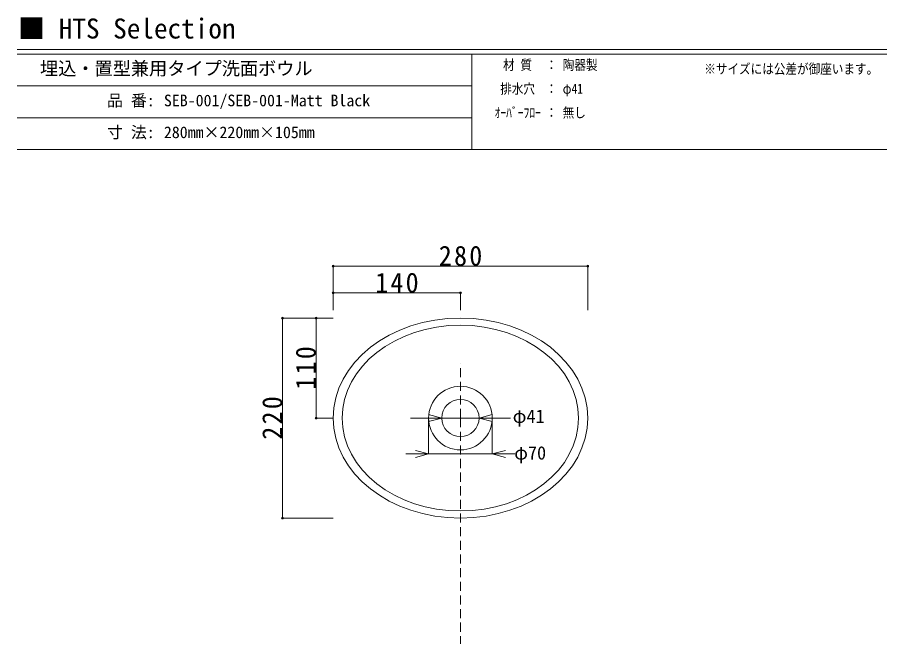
# Model space of a CAD drawing. Units: millimetres, scale not verified. Extents: x -1002 to 1002, y -687 to 676.
# Drawn here: x -1002 to -53, y -6 to 676 of the extents above; entities that cross this region are included whole.
import ezdxf
from ezdxf.enums import TextEntityAlignment as Align

# ---------------------------------------------------------------- set-up
doc = ezdxf.new("R2010")
doc.units = ezdxf.units.MM
doc.header["$LTSCALE"] = 5
doc.header["$PDMODE"] = 32
doc.header["$PDSIZE"] = 2
doc.linetypes.add('DASHED2', pattern=[3, 2, -1])
doc.layers.add('F-0', color=7, linetype='Continuous', lineweight=15)
doc.styles.add('ＭＳ ゴシック', font='')
doc.styles.get('ＭＳ ゴシック').set_extended_font_data('MS Gothic')

msp = doc.modelspace()

# ---------------------------------------------------------------- linework, layer by layer
at = {"layer": 'F-0'}
for p, q in [((1002.034, 640.036), (-1002.086, 640.036)), ((1002.034, 635.036), (-1002.086, 635.036)), ((-502.086, 635.036), (-502.086, 530.036)), ((-502.086, 600.036), (-1002.086, 600.036)), ((-502.086, 565.036), (-1002.086, 565.036)), ((1002.034, 530.036), (-1002.086, 530.036)), ((-654.588, 401.941), (-654.588, 353.431)), ((-654.588, 401.941), (-374.588, 401.941)), ((-374.588, 401.941), (-374.588, 353.431)), ((-654.588, 372.341), (-654.588, 353.431)), ((-654.588, 372.341), (-514.588, 372.341)), ((-514.588, 372.341), (-514.588, 353.431)), ((-710.272, 344.759), (-710.272, 124.759)), ((-710.272, 344.759), (-654.588, 344.759)), ((-673.413, 344.759), (-673.413, 234.759)), ((-535.088, 234.759), (-549.576, 238.641)), ((-494.088, 234.759), (-479.599, 238.641)), ((-673.413, 234.759), (-654.588, 234.759)), ((-535.088, 234.759), (-560.088, 234.759)), ((-549.588, 195.268), (-549.588, 234.759)), ((-535.088, 234.759), (-549.576, 230.877)), ((-494.088, 234.759), (-469.088, 234.759)), ((-479.588, 195.268), (-479.588, 234.759)), ((-549.588, 195.268), (-574.588, 195.268)), ((-549.588, 195.268), (-564.076, 199.15)), ((-549.588, 195.268), (-564.076, 191.386)), ((-549.588, 195.268), (-479.588, 195.268)), ((-479.588, 195.268), (-465.099, 199.15)), ((-479.588, 195.268), (-454.588, 195.268)), ((-479.588, 195.268), (-465.099, 191.386)), ((-710.272, 124.759), (-654.588, 124.759))]:
    msp.add_line(p, q, dxfattribs=at)
at = {"layer": 'F-0', "color": 4, "lineweight": 9}
msp.add_line((-673.413, 344.759), (-654.588, 344.759), dxfattribs=at)
at = {"layer": 'F-0', "linetype": 'DASHED2'}
for q in [(-514.588, 294.759), (-574.588, 234.759), (-514.588, -348.15), (-454.588, 234.759)]:
    msp.add_line((-514.588, 234.759), q, dxfattribs=at)
at = {"layer": 'F-0'}
msp.add_lwpolyline([(-535.088, 234.759), (-494.088, 234.759), (-479.599, 230.877)], dxfattribs=at)
for radius in [35, 20.5]:
    msp.add_circle((-514.588, 234.759), radius, dxfattribs=at)
for major_axis in [(140, 0), (130, 0)]:
    msp.add_ellipse((-514.588, 234.759), major_axis=major_axis, ratio=0.786, dxfattribs=at)
for p in [(-654.588, 401.941), (-374.588, 401.941), (-654.588, 372.341), (-514.588, 372.341), (-710.272, 344.759), (-673.413, 344.759), (-673.413, 234.759), (-710.272, 124.759)]:
    msp.add_point(p, dxfattribs=at)

# ---------------------------------------------------------------- texts
at = {"layer": 'F-0', "style": 'ＭＳ ゴシック'}
for s, height, p in [('■ HTS Selection', 21.99, (-1001.367, 645.583)), ('埋込・置型兼用タイプ洗面ボウル', 14.66, (-977.086, 607.536)), ('品 番:', 12.83, (-903.336, 573.786)), ('SEB-001/SEB-001-Matt Black', 12.83, (-840.774, 573.786)), ('寸 法:', 12.83, (-903.336, 538.786)), ('280mm×220mm×105mm', 12.83, (-840.774, 538.786)), ('φ41', 14.66, (-457.077, 225.052)), ('φ70', 14.66, (-455.424, 184.74))]:
    msp.add_text(s, height=height, dxfattribs=at).set_placement(p, align=Align.BOTTOM_LEFT)
at = {"layer": 'F-0', "style": 'ＭＳ ゴシック', "width": 0.85}
for s, p in [('材 質', (-467.711, 614.411)), ('：', (-420.836, 614.411)), ('陶器製', (-402.086, 614.411)), ('※サイズには公差が御座います。', (-246.359, 610.036)), ('排水穴', (-470.836, 588.161)), ('：', (-420.836, 588.161)), ('φ41', (-402.086, 588.161)), ('ｵｰﾊﾞｰﾌﾛｰ', (-477.086, 561.911)), ('：', (-420.836, 561.911)), ('無し', (-402.086, 561.911))]:
    msp.add_text(s, height=11, dxfattribs=at).set_placement(p, align=Align.BOTTOM_LEFT)
at = {"layer": 'F-0', "color": 3, "char_height": 21.99, "attachment_point": 7, "style": 'ＭＳ ゴシック'}
for s, insert in [('\\T1.18;\\W0.95;280', (-538.338, 401.941)), ('\\T1.18;\\W0.95;140', (-608.338, 372.341))]:
    msp.add_mtext(s, dxfattribs=dict(at, insert=insert))
at = {"layer": 'F-0', "color": 3, "char_height": 21.99, "attachment_point": 7, "rotation": 90, "style": 'ＭＳ ゴシック'}
for s, insert in [('\\T1.18;\\W0.95;110', (-673.413, 266.009)), ('\\T1.18;\\W0.95;220', (-710.272, 211.009))]:
    msp.add_mtext(s, dxfattribs=dict(at, insert=insert))

doc.saveas('drawing.dxf')
